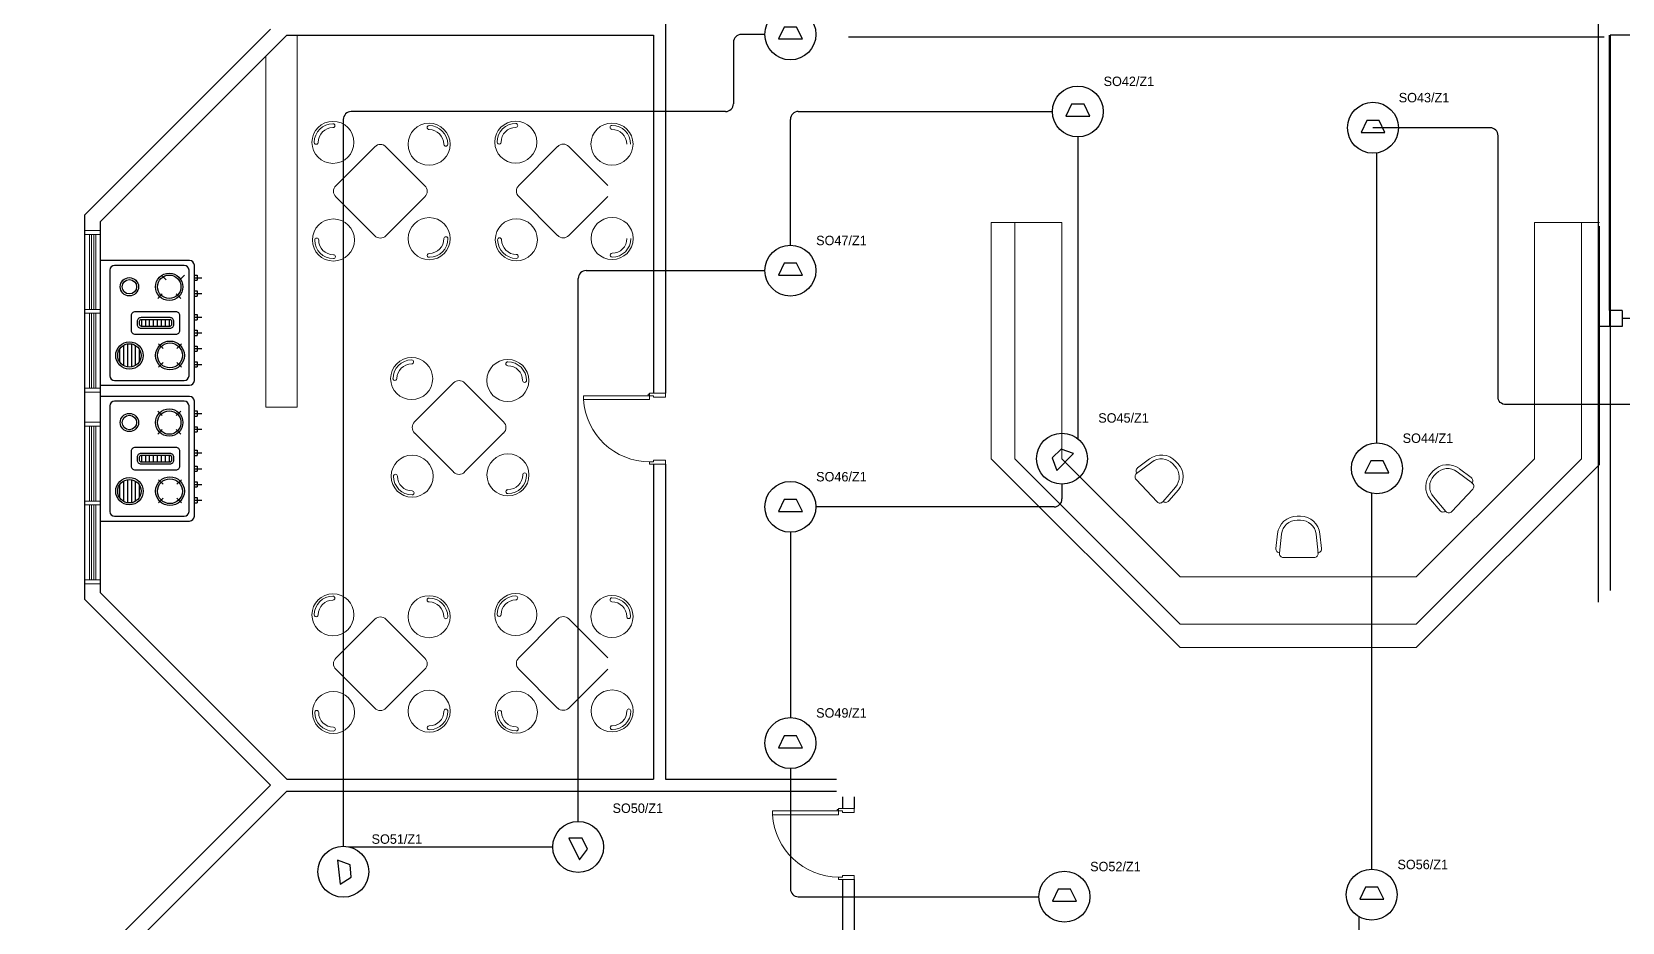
# Model space of a CAD drawing. Extents: x -59 to 582, y -1177 to 100.
# Drawn here: x 184.93 to 205.13, y -471.8 to -460.5 of the extents above; entities that cross this region are included whole.
import ezdxf
from ezdxf.enums import TextEntityAlignment as Align

# ---------------------------------------------------------------- set-up
doc = ezdxf.new("R2010")
doc.units = 0
doc.header["$LTSCALE"] = 0.15
doc.linetypes.add('CENTERX2', pattern=[4, 2.5, -0.5, 0.5, -0.5])
doc.layers.get('0').update_dxf_attribs({"color": 252})
for name, color, linetype in [('0 sockets', 252, 'Continuous'), ('0 sound', 252, 'Continuous'), ('AUTOINCR', 7, 'Continuous'), ('FIRE_LOOP', 7, 'Continuous'), ('FIX', 252, 'Continuous'), ('grocol', 252, 'Continuous'), ('WINDOW', 252, 'Continuous')]:
    doc.layers.add(name, color=color, linetype=linetype)
for name, color, linetype, lineweight in [('anal', 252, 'Continuous', 20), ('DOOR', 252, 'Continuous', 20), ('FUR', 252, 'Continuous', 9), ('wall', 252, 'Continuous', 30)]:
    doc.layers.add(name, color=color, linetype=linetype, lineweight=lineweight)
doc.styles.add('ROMAND', font='ROMAND.SHX')

# ---------------------------------------------------------------- blocks, each defined once
blk = doc.blocks.new('WQ')
h = blk.add_hatch(color=6)
h.dxf.hatch_style = 1
h.paths.add_polyline_path([(-126.091, 5), (-126.091, -169.521), (126.091, -169.521), (126.091, 5)])
h.paths.add_polyline_path([(121.091, 0), (121.091, -164.521), (-121.091, -164.521), (-121.091, 0)], flags=16)
at = {"layer": '0 sockets', "color": 3, "style": 'ROMAND'}
blk.add_attdef('ACCESS_CONTROL', (-48.663, 7.622), '', height=7.973, dxfattribs=at)
blk = doc.blocks.new('D90')
at = {"layer": 'DOOR'}
for points in [[(0.03, 0.2), (0.03, 1.04), (0.078, 1.04), (0.078, 0.2)], [(0.03, 0.2), (0, 0.2), (0, 0), (0.05, 0), (0.05, 0.15), (0.03, 0.15)], [(0.87, 0.2), (0.9, 0.2), (0.9, 0), (0.85, 0), (0.85, 0.15), (0.87, 0.15)]]:
    blk.add_lwpolyline(points, close=True, dxfattribs=at)
blk.add_circle((0.02, 0.21), 0.01, dxfattribs=at)
blk.add_arc((0.025, 0.197), 0.845, 0.2218, 86.3889, dxfattribs=at)
blk = doc.blocks.new('*X25')
at = {"color": 0}
for p, q in [((0.125, 0.561), (0.125, 0.644)), ((0.15, 0.538), (0.15, 0.667)), ((0.175, 0.529), (0.175, 0.676)), ((0.2, 0.529), (0.2, 0.676)), ((0.225, 0.538), (0.225, 0.667)), ((0.25, 0.562), (0.25, 0.643))]:
    blk.add_line(p, q, dxfattribs=at)
blk = doc.blocks.new('ARCH')
at = {"layer": 'anal'}
for p, q in [((7.8, 346.042), (7.7, 346.042)), ((7.8, 346.042), (7.9, 346.042)), ((19.212, 343.146), (19.212, 346.146)), ((19.212, 346.146), (20.112, 346.146)), ((19.512, 343.146), (19.512, 346.146)), ((20.112, 343.146), (20.112, 346.146)), ((26.112, 343.146), (26.112, 346.146)), ((26.112, 346.146), (26.937, 346.146)), ((26.712, 343.146), (26.712, 346.146)), ((26.937, 346.1), (26.937, 343.071)), ((7.7, 345.992), (7.9, 345.992)), ((7.76, 345.042), (7.76, 345.992)), ((7.785, 345.042), (7.785, 345.992)), ((7.8, 345.992), (7.9, 345.992)), ((7.815, 345.042), (7.815, 345.992)), ((7.84, 345.042), (7.84, 345.992)), ((7.7, 345.042), (7.9, 345.042)), ((7.9, 345.042), (7.9, 344.992)), ((7.7, 344.992), (7.9, 344.992)), ((7.76, 344.042), (7.76, 344.992)), ((7.785, 344.042), (7.785, 344.992)), ((7.815, 344.042), (7.815, 344.992)), ((7.84, 344.042), (7.84, 344.992)), ((7.7, 344.042), (7.9, 344.042)), ((7.8, 343.992), (7.7, 343.992)), ((7.8, 344.042), (7.9, 344.042)), ((7.8, 343.992), (7.9, 343.992)), ((7.8, 343.608), (7.7, 343.608)), ((7.8, 343.608), (7.9, 343.608)), ((7.7, 343.558), (7.9, 343.558)), ((7.76, 342.608), (7.76, 343.558)), ((7.785, 342.608), (7.785, 343.558)), ((7.8, 343.558), (7.9, 343.558)), ((7.815, 342.608), (7.815, 343.558)), ((7.84, 342.608), (7.84, 343.558)), ((21.612, 340.746), (19.212, 343.146)), ((21.612, 341.046), (19.512, 343.146)), ((20.112, 343.146), (21.612, 341.646)), ((24.612, 341.646), (26.112, 343.146)), ((26.712, 343.146), (24.612, 341.046)), ((24.612, 340.746), (26.937, 343.071)), ((7.7, 342.608), (7.9, 342.608)), ((7.9, 342.608), (7.9, 342.558)), ((7.7, 342.558), (7.9, 342.558)), ((7.76, 341.608), (7.76, 342.558)), ((7.785, 341.608), (7.785, 342.558)), ((7.815, 341.608), (7.815, 342.558)), ((7.84, 341.608), (7.84, 342.558)), ((7.7, 341.608), (7.9, 341.608)), ((7.8, 341.608), (7.9, 341.608)), ((21.612, 341.646), (24.612, 341.646)), ((7.8, 341.558), (7.7, 341.558)), ((7.8, 341.558), (7.9, 341.558)), ((21.612, 341.046), (24.612, 341.046)), ((21.612, 340.746), (24.612, 340.746))]:
    blk.add_line(p, q, dxfattribs=at)
at = {"layer": 'FIX', "ltscale": 1000}
for p, q in [((9.033, 345.662), (7.9, 345.662)), ((8.965, 345.6), (8.079, 345.6)), ((9.093, 344.138), (9.093, 345.602)), ((8.019, 345.54), (8.019, 344.2)), ((8.733, 345.417), (8.675, 345.476)), ((8.909, 345.417), (8.968, 345.476)), ((9.025, 344.2), (9.025, 345.54)), ((9.128, 345.476), (9.128, 345.411)), ((8.686, 345.241), (8.628, 345.182)), ((8.863, 345.241), (8.921, 345.182)), ((9.128, 345.276), (9.128, 345.211)), ((8.421, 344.91), (8.421, 344.83)), ((8.471, 344.91), (8.471, 344.83)), ((8.521, 344.91), (8.521, 344.83)), ((8.571, 344.91), (8.571, 344.83)), ((8.621, 344.91), (8.621, 344.83)), ((8.671, 344.91), (8.671, 344.83)), ((8.721, 344.91), (8.721, 344.83)), ((8.771, 344.91), (8.771, 344.83)), ((9.128, 344.976), (9.128, 344.911)), ((8.695, 344.545), (8.636, 344.604)), ((8.871, 344.545), (8.93, 344.604)), ((9.128, 344.776), (9.128, 344.711)), ((9.128, 344.576), (9.128, 344.511)), ((8.695, 344.369), (8.636, 344.31)), ((8.871, 344.369), (8.93, 344.31)), ((9.128, 344.376), (9.128, 344.311)), ((7.9, 344.078), (9.033, 344.078)), ((8.079, 344.14), (8.965, 344.14)), ((9.033, 343.937), (7.9, 343.937)), ((8.019, 343.816), (8.019, 342.475)), ((8.965, 343.876), (8.079, 343.876)), ((9.025, 342.475), (9.025, 343.816)), ((9.093, 342.414), (9.093, 343.877)), ((8.686, 343.693), (8.628, 343.751)), ((8.863, 343.693), (8.921, 343.751)), ((9.128, 343.752), (9.128, 343.687)), ((8.686, 343.516), (8.628, 343.458)), ((8.863, 343.516), (8.921, 343.458)), ((9.128, 343.552), (9.128, 343.487)), ((8.421, 343.186), (8.421, 343.106)), ((8.471, 343.186), (8.471, 343.106)), ((8.521, 343.186), (8.521, 343.106)), ((8.571, 343.186), (8.571, 343.106)), ((8.621, 343.186), (8.621, 343.106)), ((8.671, 343.186), (8.671, 343.106)), ((8.721, 343.186), (8.721, 343.106)), ((8.771, 343.186), (8.771, 343.106)), ((9.128, 343.252), (9.128, 343.187)), ((9.128, 343.052), (9.128, 342.987)), ((8.695, 342.821), (8.636, 342.879)), ((8.871, 342.821), (8.93, 342.879)), ((9.128, 342.852), (9.128, 342.787)), ((8.695, 342.644), (8.636, 342.586)), ((8.871, 342.644), (8.93, 342.586)), ((9.128, 342.652), (9.128, 342.587)), ((8.079, 342.415), (8.965, 342.415)), ((7.9, 342.354), (9.033, 342.354))]:
    blk.add_line(p, q, dxfattribs=at)
for points in [[(9.093, 345.476), (9.128, 345.476)], [(9.093, 345.444), (9.187, 345.444)], [(9.093, 345.411), (9.128, 345.411)], [(9.093, 345.276), (9.128, 345.276)], [(9.093, 345.244), (9.187, 345.244)], [(9.093, 345.211), (9.128, 345.211)], [(9.093, 344.976), (9.128, 344.976)], [(9.093, 344.944), (9.187, 344.944)], [(9.093, 344.911), (9.128, 344.911)], [(9.093, 344.776), (9.128, 344.776)], [(9.093, 344.744), (9.187, 344.744)], [(9.093, 344.711), (9.128, 344.711)], [(9.093, 344.576), (9.128, 344.576)], [(9.093, 344.544), (9.187, 344.544)], [(9.093, 344.511), (9.128, 344.511)], [(9.093, 344.376), (9.128, 344.376)], [(9.093, 344.344), (9.187, 344.344)], [(9.093, 344.311), (9.128, 344.311)], [(9.093, 343.752), (9.128, 343.752)], [(9.093, 343.719), (9.187, 343.719)], [(9.093, 343.687), (9.128, 343.687)], [(9.093, 343.552), (9.128, 343.552)], [(9.093, 343.519), (9.187, 343.519)], [(9.093, 343.487), (9.128, 343.487)], [(9.093, 343.252), (9.128, 343.252)], [(9.093, 343.219), (9.187, 343.219)], [(9.093, 343.187), (9.128, 343.187)], [(9.093, 343.052), (9.128, 343.052)], [(9.093, 343.019), (9.187, 343.019)], [(9.093, 342.987), (9.128, 342.987)], [(9.093, 342.852), (9.128, 342.852)], [(9.093, 342.819), (9.187, 342.819)], [(9.093, 342.787), (9.128, 342.787)], [(9.093, 342.652), (9.128, 342.652)], [(9.093, 342.619), (9.187, 342.619)], [(9.093, 342.587), (9.128, 342.587)]]:
    blk.add_lwpolyline(points, dxfattribs=at)
for points in [[(8.291, 344.962), (8.291, 344.777, 0.414214), (8.341, 344.727), (8.86, 344.727, 0.414214), (8.91, 344.777), (8.91, 344.962, 0.414214), (8.86, 345.012), (8.341, 345.012, 0.414214)], [(8.366, 344.887), (8.366, 344.853, 0.414214), (8.416, 344.803), (8.784, 344.803, 0.414214), (8.834, 344.853), (8.834, 344.887, 0.414214), (8.784, 344.937), (8.416, 344.937, 0.414214)], [(8.393, 344.887), (8.393, 344.853, 0.414214), (8.416, 344.83), (8.784, 344.83, 0.414214), (8.807, 344.853), (8.807, 344.887, 0.414214), (8.784, 344.91), (8.416, 344.91, 0.414214)], [(8.291, 343.238), (8.291, 343.053, 0.414214), (8.341, 343.003), (8.86, 343.003, 0.414214), (8.91, 343.053), (8.91, 343.238, 0.414214), (8.86, 343.288), (8.341, 343.288, 0.414214)], [(8.366, 343.163), (8.366, 343.129, 0.414214), (8.416, 343.079), (8.784, 343.079, 0.414214), (8.834, 343.129), (8.834, 343.163, 0.414214), (8.784, 343.213), (8.416, 343.213, 0.414214)], [(8.393, 343.163), (8.393, 343.129, 0.414214), (8.416, 343.106), (8.784, 343.106, 0.414214), (8.807, 343.129), (8.807, 343.163, 0.414214), (8.784, 343.186), (8.416, 343.186, 0.414214)]]:
    blk.add_lwpolyline(points, format="xyb", close=True, dxfattribs=at)
for centre, radius in [((8.268, 345.329), 0.116), ((8.268, 345.329), 0.0914), ((8.774, 345.329), 0.174), ((8.774, 345.329), 0.149), ((8.268, 344.457), 0.174), ((8.268, 344.457), 0.149), ((8.783, 344.457), 0.183), ((8.783, 344.457), 0.158), ((8.268, 343.605), 0.116), ((8.268, 343.605), 0.0914), ((8.774, 343.605), 0.174), ((8.774, 343.605), 0.149), ((8.268, 342.733), 0.174), ((8.268, 342.733), 0.149), ((8.783, 342.733), 0.183), ((8.783, 342.733), 0.158)]:
    blk.add_circle(centre, radius, dxfattribs=at)
for centre, start, end in [((8.079, 345.54), 90, 180), ((8.965, 345.54), 0, 90), ((9.033, 345.602), 0, 90), ((8.079, 344.2), 180, 270), ((8.965, 344.2), 270, 0), ((9.033, 344.138), 270, 0), ((8.079, 343.816), 90, 180), ((8.965, 343.816), 0, 90), ((9.033, 343.877), 0, 90), ((8.079, 342.475), 180, 270), ((8.965, 342.475), 270, 0), ((9.033, 342.414), 270, 0)]:
    blk.add_arc(centre, 0.06, start, end, dxfattribs=at)
at = {"layer": 'FUR'}
for p, q in [((10.4, 348.525), (10.4, 343.8)), ((10, 343.8), (10, 348.259)), ((10.89, 346.613), (11.385, 347.108)), ((11.526, 347.108), (12.021, 346.613)), ((13.212, 346.616), (13.707, 347.111)), ((13.849, 347.111), (14.344, 346.616)), ((11.385, 345.977), (10.89, 346.472)), ((12.021, 346.472), (11.526, 345.977)), ((13.707, 345.979), (13.212, 346.474)), ((14.344, 346.474), (13.849, 345.979)), ((11.89, 343.613), (12.385, 344.108)), ((12.526, 344.108), (13.021, 343.613)), ((10.4, 343.8), (10, 343.8)), ((12.385, 342.977), (11.89, 343.472)), ((13.021, 343.472), (12.526, 342.977)), ((21.059, 342.956), (21.253, 343.103)), ((21.073, 343.03), (21.223, 343.143)), ((21.519, 343.081), (21.547, 343.051)), ((21.555, 343.115), (21.583, 343.085)), ((24.828, 342.991), (24.8, 342.962)), ((25.324, 342.833), (25.13, 342.979)), ((25.31, 342.906), (25.16, 343.019)), ((21.321, 342.598), (21.053, 342.883)), ((21.395, 342.599), (21.553, 342.784)), ((24.864, 342.957), (24.836, 342.927)), ((21.469, 342.609), (21.591, 342.751)), ((24.914, 342.485), (24.792, 342.628)), ((24.988, 342.475), (24.83, 342.66)), ((25.062, 342.474), (25.33, 342.759)), ((23.14, 342.416), (23.099, 342.416)), ((22.83, 342.006), (22.85, 342.193)), ((22.874, 341.945), (22.9, 342.187)), ((23.14, 342.366), (23.099, 342.366)), ((23.365, 341.945), (23.339, 342.187)), ((23.408, 342.006), (23.388, 342.193)), ((22.924, 341.891), (23.315, 341.891)), ((10.89, 340.613), (11.385, 341.108)), ((11.526, 341.108), (12.021, 340.613)), ((13.212, 340.616), (13.707, 341.111)), ((13.849, 341.111), (14.344, 340.616)), ((11.385, 339.977), (10.89, 340.472)), ((12.021, 340.472), (11.526, 339.977)), ((13.707, 339.979), (13.212, 340.474)), ((14.344, 340.474), (13.849, 339.979))]:
    blk.add_line(p, q, dxfattribs=at)
for centre in [(10.853, 347.163), (13.175, 347.166), (12.074, 347.139), (14.397, 347.141), (12.076, 345.94), (14.399, 345.942), (10.859, 345.923), (13.182, 345.926), (11.853, 344.163), (13.074, 344.139), (11.859, 342.923), (13.076, 342.94), (10.853, 341.163), (12.074, 341.139), (13.175, 341.166), (14.397, 341.141), (10.859, 339.923), (12.076, 339.94), (13.182, 339.926), (14.399, 339.942)]:
    blk.add_circle(centre, 0.267, dxfattribs=at)
for centre, radius, start, end in [((10.853, 347.163), 0.237, 89.9577, 179.9577), ((10.853, 347.163), 0.187, 89.9577, 179.9577), ((10.853, 347.375), 0.025, 269.9577, 89.9577), ((12.074, 347.351), 0.025, 90, 270), ((12.074, 347.139), 0.237, 360, 90), ((12.074, 347.139), 0.187, 360, 90), ((13.175, 347.166), 0.237, 89.9577, 179.9577), ((13.175, 347.166), 0.187, 89.9577, 179.9577), ((13.176, 347.378), 0.025, 269.9577, 89.9577), ((14.397, 347.354), 0.025, 90, 270), ((14.397, 347.141), 0.237, 360, 90), ((14.397, 347.141), 0.187, 360, 90), ((10.64, 347.163), 0.025, 179.9577, 359.9577), ((11.455, 347.037), 0.1, 45, 135), ((12.287, 347.139), 0.025, 180, 360), ((12.963, 347.166), 0.025, 179.9577, 359.9577), ((13.778, 347.04), 0.1, 45, 135), ((10.96, 346.542), 0.1, 135, 225), ((11.95, 346.542), 0.1, 315, 45), ((13.283, 346.545), 0.1, 135, 225), ((10.647, 345.923), 0.025, 0, 180), ((10.859, 345.923), 0.237, 180, 270), ((10.859, 345.923), 0.187, 180, 270), ((11.455, 346.047), 0.1, 225, 315), ((12.076, 345.94), 0.237, 270.0423, 0.0423), ((12.076, 345.94), 0.187, 270.0423, 0.0423), ((12.288, 345.94), 0.025, 0.0423, 180.0423), ((12.969, 345.926), 0.025, 0, 180), ((13.182, 345.926), 0.237, 180, 270), ((13.182, 345.926), 0.187, 180, 270), ((13.778, 346.05), 0.1, 225, 315), ((14.399, 345.942), 0.187, 270.0423, 0.0423), ((14.399, 345.942), 0.237, 270.0423, 0.0423), ((10.859, 345.711), 0.025, 270, 90), ((12.076, 345.727), 0.025, 90.0423, 270.0423), ((13.182, 345.714), 0.025, 270, 90), ((14.399, 345.73), 0.025, 90.0423, 270.0423), ((11.853, 344.163), 0.237, 89.9577, 179.9577), ((11.853, 344.375), 0.025, 269.9577, 89.9577), ((11.853, 344.163), 0.187, 89.9577, 179.9577), ((13.074, 344.351), 0.025, 90, 270), ((13.074, 344.139), 0.237, 360, 90), ((13.074, 344.139), 0.187, 360, 90), ((11.64, 344.163), 0.025, 179.9577, 359.9577), ((12.455, 344.037), 0.1, 45, 135), ((13.287, 344.139), 0.025, 180, 360), ((11.96, 343.542), 0.1, 135, 225), ((12.95, 343.542), 0.1, 315, 45), ((21.373, 342.943), 0.25, 43.2547, 127.1117), ((12.455, 343.047), 0.1, 225, 315), ((21.103, 342.99), 0.05, 127.1117, 223.2547), ((21.373, 342.943), 0.2, 43.2547, 127.1117), ((21.401, 342.914), 0.2, 319.3977, 43.2547), ((21.401, 342.914), 0.25, 319.3977, 43.2547), ((25.01, 342.82), 0.25, 52.8883, 136.7453), ((25.01, 342.82), 0.2, 52.8883, 136.7453), ((11.647, 342.923), 0.025, 0, 180), ((11.859, 342.923), 0.237, 180, 270), ((11.859, 342.923), 0.187, 180, 270), ((13.076, 342.94), 0.237, 270.0423, 0.0423), ((13.076, 342.94), 0.187, 270.0423, 0.0423), ((13.288, 342.94), 0.025, 0.0423, 180.0423), ((21.09, 342.917), 0.05, 128.285, 223.2547), ((24.982, 342.79), 0.25, 136.7453, 220.6023), ((24.982, 342.79), 0.2, 136.7453, 220.6023), ((25.28, 342.866), 0.05, 316.7453, 52.8883), ((25.293, 342.793), 0.05, 316.7453, 51.715), ((11.859, 342.711), 0.025, 270, 90), ((13.076, 342.727), 0.025, 90.0423, 270.0423), ((21.357, 342.632), 0.05, 223.2547, 318.2244), ((21.431, 342.641), 0.05, 223.2547, 319.3977), ((23.099, 342.166), 0.25, 90, 173.857), ((23.14, 342.166), 0.25, 6.143, 90), ((24.952, 342.518), 0.05, 220.6023, 316.7453), ((25.026, 342.509), 0.05, 221.7756, 316.7453), ((23.099, 342.166), 0.2, 90, 173.857), ((23.14, 342.166), 0.2, 6.143, 90), ((22.88, 342.001), 0.05, 173.857, 270), ((23.359, 342.001), 0.05, 270, 6.143), ((22.924, 341.941), 0.05, 175.0303, 270), ((23.315, 341.941), 0.05, 270, 4.9697), ((10.853, 341.163), 0.237, 89.9577, 179.9577), ((10.853, 341.375), 0.025, 269.9577, 89.9577), ((12.074, 341.351), 0.025, 90, 270), ((12.074, 341.139), 0.237, 360, 90), ((13.175, 341.166), 0.237, 89.9577, 179.9577), ((13.176, 341.378), 0.025, 269.9577, 89.9577), ((14.397, 341.354), 0.025, 90, 270), ((14.397, 341.141), 0.237, 360, 90), ((10.64, 341.163), 0.025, 179.9577, 359.9577), ((10.853, 341.163), 0.187, 89.9577, 179.9577), ((12.074, 341.139), 0.187, 360, 90), ((12.963, 341.166), 0.025, 179.9577, 359.9577), ((13.175, 341.166), 0.187, 89.9577, 179.9577), ((14.397, 341.141), 0.187, 360, 90), ((11.455, 341.037), 0.1, 45, 135), ((12.287, 341.139), 0.025, 180, 360), ((13.778, 341.04), 0.1, 45, 135), ((14.609, 341.141), 0.025, 180, 360), ((10.96, 340.542), 0.1, 135, 225), ((11.95, 340.542), 0.1, 315, 45), ((13.283, 340.545), 0.1, 135, 225), ((10.647, 339.923), 0.025, 0, 180), ((11.455, 340.047), 0.1, 225, 315), ((12.288, 339.94), 0.025, 0.0423, 180.0423), ((12.969, 339.926), 0.025, 0, 180), ((13.778, 340.05), 0.1, 225, 315), ((14.611, 339.943), 0.025, 0.0423, 180.0423), ((10.859, 339.923), 0.237, 180, 270), ((10.859, 339.923), 0.187, 180, 270), ((12.076, 339.727), 0.025, 90.0423, 270.0423), ((12.076, 339.94), 0.237, 270.0423, 0.0423), ((12.076, 339.94), 0.187, 270.0423, 0.0423), ((13.182, 339.926), 0.237, 180, 270), ((13.182, 339.926), 0.187, 180, 270), ((14.399, 339.73), 0.025, 90.0423, 270.0423), ((14.399, 339.942), 0.187, 270.0423, 0.0423), ((14.399, 339.942), 0.237, 270.0423, 0.0423), ((10.859, 339.711), 0.025, 270, 90), ((13.182, 339.714), 0.025, 270, 90)]:
    blk.add_arc(centre, radius, start, end, dxfattribs=at)
at = {"layer": 'grocol', "ltscale": 0.5}
for p, q in [((26.927, 344.826), (26.927, 348.67)), ((27.068, 345.026), (27.068, 348.525)), ((27.068, 348.52), (27.068, 344.826)), ((27.068, 344.826), (26.927, 344.826))]:
    blk.add_line(p, q, dxfattribs=at)
at = {"layer": 'wall'}
for p, q in [((15.075, 349.696), (15.075, 343.976)), ((27, 348.7), (17.4, 348.7)), ((7.7, 346.241), (10.059, 348.6)), ((7.9, 346.159), (10.266, 348.525)), ((10.266, 348.525), (14.925, 348.525)), ((14.925, 348.525), (14.925, 343.976)), ((27, 348.5), (17.4, 348.5)), ((26.923, 348.52), (26.923, 341.323)), ((36.527, 348.525), (27.073, 348.525)), ((27.073, 348.52), (27.073, 341.47)), ((36.675, 348.525), (27.075, 348.525)), ((7.7, 341.359), (7.7, 346.241)), ((7.9, 341.441), (7.9, 346.159)), ((27.228, 345.026), (27.068, 345.026)), ((27.228, 345.026), (27.228, 344.826)), ((27.348, 344.926), (27.228, 344.926)), ((14.925, 343.076), (14.925, 339.075)), ((15.075, 343.076), (15.075, 339.075)), ((10.059, 339), (7.7, 341.359)), ((10.266, 339.075), (7.9, 341.441)), ((7.7, 336.641), (10.059, 339)), ((10.266, 339.075), (14.925, 339.075)), ((15.075, 339.075), (17.25, 339.075)), ((7.9, 336.559), (10.266, 338.925)), ((10.266, 338.925), (17.25, 338.925)), ((17.325, 338.85), (17.325, 338.702)), ((17.475, 338.85), (17.475, 338.702)), ((17.325, 337.802), (17.325, 331.866)), ((17.475, 337.802), (17.475, 331.866))]:
    blk.add_line(p, q, dxfattribs=at)
at = {"layer": 'WINDOW', "linetype": 'CENTERX2'}
blk.add_line((27.228, 344.826), (27.068, 344.826), dxfattribs=at)
at = {"layer": 'DOOR', "xscale": -1, "rotation": 90}
for p in [(15.075, 343.976), (17.475, 338.702)]:
    blk.add_blockref('D90', p, dxfattribs=at)
at = {"layer": 'FIX', "ltscale": 1000, "xscale": -2, "yscale": 2, "zscale": 2, "rotation": 180}
for p in [(7.893, 345.662), (7.893, 343.937)]:
    blk.add_blockref('*X25', p, dxfattribs=at)
blk = doc.blocks.new('T-PA01')
at = {"color": 6}
for p, q in [((36, 94), (-58, 49)), ((-58, 49), (-58, -49)), ((36, -94), (36, 94)), ((-58, -49), (36, -94))]:
    blk.add_line(p, q, dxfattribs=at)
blk.add_circle((0, 0), 200, dxfattribs=at)

msp = doc.modelspace()

# ---------------------------------------------------------------- linework, layer by layer
at = {"layer": '0 sockets', "color": 3}
msp.add_lwpolyline([(207.668, -465.23), (203.653, -465.23, -0.414214), (203.553, -465.13), (203.553, -461.814, 0.414214), (203.453, -461.714), (201.965, -461.714)], format="xyb", dxfattribs=at)
at = {"layer": 'FIRE_LOOP', "color": 3}
for p, q in [((194.242, -460.528), (193.942, -460.528)), ((193.842, -460.628), (193.842, -461.408)), ((193.742, -461.508), (188.988, -461.508)), ((194.666, -461.507), (197.894, -461.507)), ((188.888, -461.608), (188.888, -470.842)), ((194.566, -463.205), (194.566, -461.607)), ((198.217, -461.83), (198.217, -465.668)), ((202.015, -465.716), (202.015, -462.029)), ((191.971, -463.528), (194.242, -463.528)), ((191.871, -470.528), (191.871, -463.628)), ((198.015, -466.236), (198.015, -466.428)), ((201.949, -471.129), (201.949, -466.352)), ((197.915, -466.528), (194.889, -466.528)), ((194.566, -466.852), (194.566, -469.205)), ((194.566, -469.852), (194.566, -471.379)), ((188.959, -470.847), (191.552, -470.847)), ((194.666, -471.479), (197.722, -471.479)), ((201.79, -475.399), (201.79, -471.73))]:
    msp.add_line(p, q, dxfattribs=at)
for centre, start, end in [((193.942, -460.628), 90, 180), ((188.988, -461.608), 90, 180), ((193.742, -461.408), 270, 0), ((194.666, -461.607), 90, 180), ((191.971, -463.628), 90, 180), ((197.915, -466.428), 270, 0), ((194.666, -471.379), 180, 270)]:
    msp.add_arc(centre, 0.1, start, end, dxfattribs=at)

# ---------------------------------------------------------------- block references
at = {"layer": '0 sockets', "color": 3}
for name, p in [('WQ', (244.611, -370.234)), ('ARCH', (177.903, -809.062))]:
    msp.add_blockref(name, p, dxfattribs=at)
at = {"layer": '0 sound', "xscale": 0.001617016088281897, "yscale": 0.001617016088281897, "zscale": 0.001617016088281897}
for p, rotation in [((194.566, -460.528), 270), ((198.217, -461.507), 270), ((201.965, -461.714), 270), ((194.566, -463.528), 270), ((198.015, -465.916), 315), ((202.015, -466.039), 270), ((194.566, -466.528), 270), ((194.566, -469.528), 270), ((191.871, -470.847), 206.0807908058548), ((188.888, -471.162), 186.0265252851264), ((198.046, -471.479), 270), ((201.949, -471.453), 270)]:
    msp.add_blockref('T-PA01', p, dxfattribs=dict(at, rotation=rotation))

# ---------------------------------------------------------------- texts
at = {"layer": 'AUTOINCR', "color": 1}
for s, p in [('SO42/Z1', (198.544, -461.22)), ('SO43/Z1', (202.292, -461.427)), ('SO47/Z1', (194.893, -463.241)), ('SO45/Z1', (198.476, -465.495)), ('SO44/Z1', (202.342, -465.752)), ('SO46/Z1', (194.893, -466.241)), ('SO49/Z1', (194.893, -469.241)), ('SO50/Z1', (192.307, -470.451)), ('SO51/Z1', (189.247, -470.843)), ('SO52/Z1', (198.373, -471.192)), ('SO56/Z1', (202.276, -471.166))]:
    msp.add_text(s, height=0.12, dxfattribs=at).set_placement(p, align=Align.BOTTOM_LEFT)

doc.saveas('drawing.dxf')
